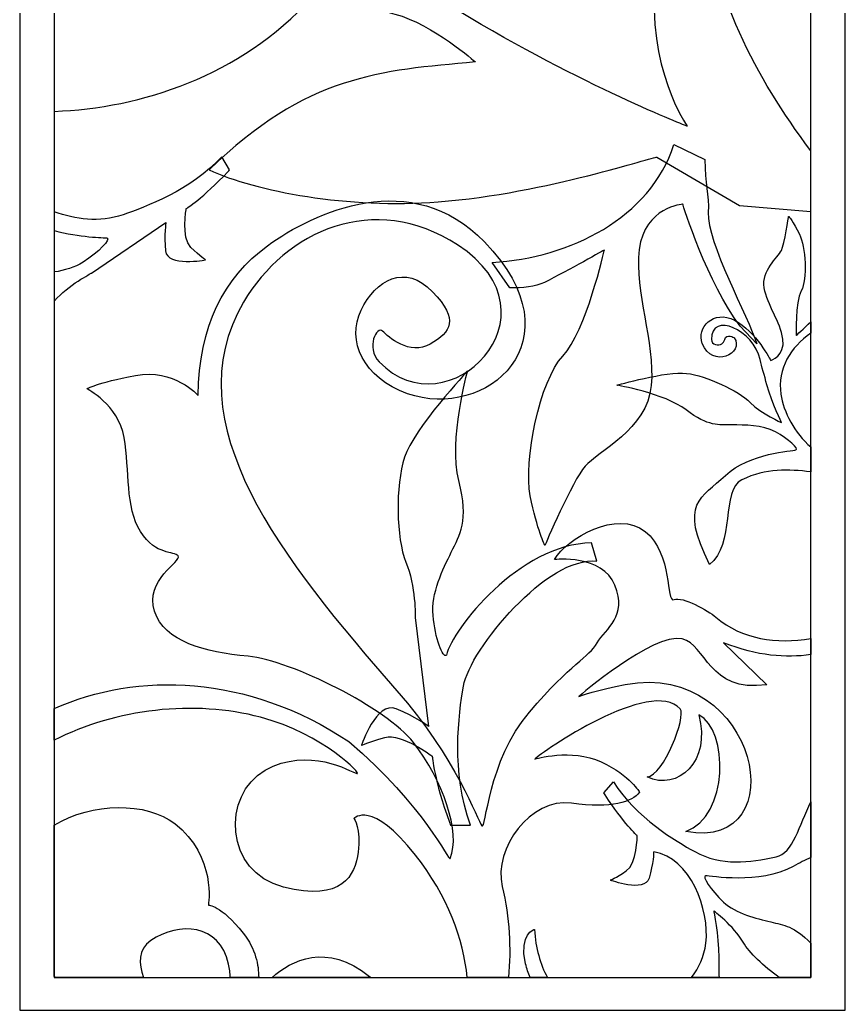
# Model space of a CAD drawing. Header units: centimetres. Extents: x -30 to 26, y -106 to 91.
# Drawn here: x -30.4 to 25.8, y -105.9 to -38.5 of the extents above; entities that cross this region are included whole.
import ezdxf

# ---------------------------------------------------------------- set-up
doc = ezdxf.new("R2010")
doc.units = ezdxf.units.CM
doc.header["$MEASUREMENT"] = 0
doc.layers.add('layer 1', color=7, linetype='Continuous')

msp = doc.modelspace()

# ---------------------------------------------------------------- linework, layer by layer
at = {"layer": 'layer 1', "color": 61}
msp.add_lwpolyline([(-30.37404, -105.90384), (25.7876, -105.90384), (25.7876, 90.66192), (-30.37404, 90.66192), (-30.37404, -105.90384)], close=True, dxfattribs=at)
at = {"layer": 'layer 1', "color": 7}
msp.add_open_spline([(-28.03397, 88.42822), (-28.03397, 88.42822), (23.44754, 88.42822), (23.44754, 88.42822), (23.44754, 88.42822), (23.44754, 88.42822), (23.44754, -103.67016), (23.44754, -103.67016), (23.44754, -103.67016), (23.44754, -103.67016), (-28.03397, -103.67016), (-28.03397, -103.67016), (-28.03397, -103.67016), (-28.03397, -103.67016), (-28.03397, 88.42822), (-28.03397, 88.42822)], degree=3, knots=[0, 0, 0, 0, 0.2, 0.2, 0.2, 0.2, 0.4, 0.4, 0.4, 0.4, 0.6, 0.6, 0.6, 0.6, 1, 1, 1, 1], dxfattribs=at)
at = {"layer": 'layer 1', "color": 61}
for points, knots in [([(23.44754, -51.55067), (23.44754, -51.55067), (18.59318, -51.15617), (18.59318, -51.15617), (18.59318, -51.15617), (18.59318, -51.15617), (12.96351, -47.87068), (12.96351, -47.87068), (12.96351, -47.87068), (12.79135, -47.77025), (5.61512, -50.29824), (-1.8983, -50.90206), (-1.8983, -50.90206), (-8.02035, -51.39401), (-14.34062, -50.1803), (-17.49225, -48.72701), (-17.49225, -48.72701), (-10.86801, -42.26779), (-5.85426, -41.95985), (0.63237, -41.38305), (0.63237, -41.38305), (0.63237, -41.38305), (-2.27157, -38.81449), (-4.85319, -38.12123), (-4.85319, -38.12123), (-7.43481, -37.42796), (-10.49917, -37.02209), (-10.49917, -37.02209), (-10.49917, -37.02209), (-15.44225, -42.38406), (-22.12131, -44.52388), (-28.03397, -44.74139), (-28.03397, -44.74139), (-28.03397, -44.74139), (-28.03397, -33.24399), (-28.03397, -33.24399), (-28.03397, -33.24399), (-21.59783, -32.39571), (-15.18308, -33.50049), (-6.83919, -35.99702), (-6.83919, -35.99702), (-12.84311, -31.13215), (-19.32785, -23.85448), (-19.20592, -13.60805), (-19.20592, -13.60805), (-19.16825, -10.44153), (-23.03008, -6.98296), (-26.17801, -8.09063), (-26.17801, -8.09063), (-26.86318, -8.33172), (-27.48007, -8.50899), (-28.03397, -8.63217), (-28.03397, -8.63217), (-28.03397, -8.63217), (-28.03397, -4.58124), (-28.03397, -4.58124), (-28.03397, -4.58124), (-26.11636, -3.78613), (-24.05839, -3.98165), (-24.05839, -3.98165), (-24.05839, -3.98165), (-24.26277, -3.82434), (-25.95121, -3.06968), (-28.03397, -2.39101), (-28.03397, -2.39101), (-28.03397, -2.39101), (-28.03397, 2.349), (-28.03397, 2.349), (-28.03397, 2.349), (-27.12574, 1.79694), (-25.96436, 1.0277), (-24.44535, -0.1446), (-24.44535, -0.1446), (-20.22449, -3.40204), (-18.89414, -8.9314), (-18.64867, -8.45005), (-18.64867, -8.45005), (-18.4032, -7.9687), (-17.79632, -2.6566), (-14.25499, 3.68047), (-14.25499, 3.68047), (-7.3803, 15.98259), (-1.10343, 28.64804), (-8.86569, 37.11552), (-8.86569, 37.11552), (-13.44595, 42.11198), (-21.56292, 44.38665), (-26.93569, 38.24625), (-26.93569, 38.24625), (-27.32207, 37.80466), (-27.69783, 37.30504), (-28.03397, 36.77102), (-28.03397, 36.77102), (-28.03397, 36.77102), (-28.03397, 38.44525), (-28.03397, 38.44525), (-28.03397, 38.44525), (-23.14632, 44.59494), (-15.89022, 43.11777), (-11.75518, 41.22417), (-11.75518, 41.22417), (-7.69832, 39.36633), (-4.87283, 35.89072), (-3.59951, 30.41272), (-3.59951, 30.41272), (-3.59951, 30.41272), (-2.14383, 32.96603), (1.04843, 33.00822), (1.04843, 33.00822), (4.24069, 33.05041), (5.15876, 32.72502), (5.15876, 32.72502), (5.15876, 32.72502), (5.15876, 32.72502), (2.90696, 30.98423), (3.03957, 28.23294), (3.03957, 28.23294), (3.17218, 25.48164), (4.18325, 22.68155), (3.38367, 20.47595), (3.38367, 20.47595), (2.58408, 18.27034), (1.02128, 18.41203), (0.81148, 17.92978), (0.81148, 17.92978), (0.60168, 17.44752), (3.93963, 16.54008), (3.67381, 13.90848), (3.67381, 13.90848), (3.408, 11.27688), (0.41295, 9.86456), (-2.99551, 8.80854), (-2.99551, 8.80854), (-6.40397, 7.75253), (-13.11685, 2.46264), (-14.66258, -0.71767), (-14.66258, -0.71767), (-16.35571, -4.201), (-16.86722, -8.65207), (-15.55288, -10.55317), (-15.55288, -10.55317), (-15.38373, -10.79774), (-14.42052, -5.94601), (-9.51985, 0.39768), (-9.51985, 0.39768), (1.15724, 11.21695), (16.26237, 10.11394), (23.44754, 1.93596), (23.44754, 1.93596), (23.44754, 1.93596), (23.44754, -1.85358), (23.44754, -1.85358), (23.44754, -1.85358), (22.57847, -0.28757), (21.44334, 1.07681), (20.09818, 2.15696), (20.09818, 2.15696), (14.2323, 6.86698), (4.1274, 7.25326), (-2.91366, 3.74632), (-2.91366, 3.74632), (-7.64953, 1.38765), (-10.09545, -2.56212), (-9.60263, -2.28462), (-9.60263, -2.28462), (-9.10981, -2.00711), (-6.24398, 0.69958), (-2.34623, -0.55353), (-2.34623, -0.55353), (1.55152, -1.80664), (2.70419, -8.02926), (-1.75473, -10.15965), (-1.75473, -10.15965), (-6.21365, -12.29003), (-7.64903, -10.38102), (-8.32403, -8.57521), (-8.32403, -8.57521), (-8.99903, -6.76941), (-8.57377, -5.81741), (-8.57377, -5.81741), (-8.57377, -5.81741), (-8.57377, -5.81741), (-10.33202, -4.5612), (-12.84572, -9.72649), (-12.84572, -9.72649), (-15.35941, -14.89179), (-15.44079, -20.07024), (-13.96791, -23.32282), (-13.96791, -23.32282), (-12.49503, -26.5754), (-9.17826, -32.68031), (-0.57715, -37.87692), (-0.57715, -37.87692), (8.02397, -43.07354), (15.03808, -45.75108), (15.03808, -45.75108), (15.03808, -45.75108), (15.03808, -45.75108), (12.21459, -41.73337), (12.90626, -35.623), (12.90626, -35.623), (13.59794, -29.51264), (15.48394, -28.96208), (15.48394, -28.96208), (15.48394, -28.96208), (17.02175, -37.36563), (19.57929, -42.19227), (23.44754, -47.43767), (23.44754, -47.43767), (23.44754, -47.43767), (23.44754, -51.55067), (23.44754, -51.55067)], [0, 0, 0, 0, 0.01851852, 0.01851852, 0.01851852, 0.01851852, 0.03703704, 0.03703704, 0.03703704, 0.03703704, 0.05555556, 0.05555556, 0.05555556, 0.05555556, 0.07407407, 0.07407407, 0.07407407, 0.07407407, 0.09259259, 0.09259259, 0.09259259, 0.09259259, 0.11111111, 0.11111111, 0.11111111, 0.11111111, 0.12962963, 0.12962963, 0.12962963, 0.12962963, 0.14814815, 0.14814815, 0.14814815, 0.14814815, 0.16666667, 0.16666667, 0.16666667, 0.16666667, 0.18518519, 0.18518519, 0.18518519, 0.18518519, 0.2037037, 0.2037037, 0.2037037, 0.2037037, 0.22222222, 0.22222222, 0.22222222, 0.22222222, 0.24074074, 0.24074074, 0.24074074, 0.24074074, 0.25925926, 0.25925926, 0.25925926, 0.25925926, 0.27777778, 0.27777778, 0.27777778, 0.27777778, 0.2962963, 0.2962963, 0.2962963, 0.2962963, 0.31481481, 0.31481481, 0.31481481, 0.31481481, 0.33333333, 0.33333333, 0.33333333, 0.33333333, 0.35185185, 0.35185185, 0.35185185, 0.35185185, 0.37037037, 0.37037037, 0.37037037, 0.37037037, 0.38888889, 0.38888889, 0.38888889, 0.38888889, 0.40740741, 0.40740741, 0.40740741, 0.40740741, 0.42592593, 0.42592593, 0.42592593, 0.42592593, 0.44444444, 0.44444444, 0.44444444, 0.44444444, 0.46296296, 0.46296296, 0.46296296, 0.46296296, 0.48148148, 0.48148148, 0.48148148, 0.48148148, 0.5, 0.5, 0.5, 0.5, 0.51851852, 0.51851852, 0.51851852, 0.51851852, 0.53703704, 0.53703704, 0.53703704, 0.53703704, 0.55555556, 0.55555556, 0.55555556, 0.55555556, 0.57407407, 0.57407407, 0.57407407, 0.57407407, 0.59259259, 0.59259259, 0.59259259, 0.59259259, 0.61111111, 0.61111111, 0.61111111, 0.61111111, 0.62962963, 0.62962963, 0.62962963, 0.62962963, 0.64814815, 0.64814815, 0.64814815, 0.64814815, 0.66666667, 0.66666667, 0.66666667, 0.66666667, 0.68518519, 0.68518519, 0.68518519, 0.68518519, 0.7037037, 0.7037037, 0.7037037, 0.7037037, 0.72222222, 0.72222222, 0.72222222, 0.72222222, 0.74074074, 0.74074074, 0.74074074, 0.74074074, 0.75925926, 0.75925926, 0.75925926, 0.75925926, 0.77777778, 0.77777778, 0.77777778, 0.77777778, 0.7962963, 0.7962963, 0.7962963, 0.7962963, 0.81481481, 0.81481481, 0.81481481, 0.81481481, 0.83333333, 0.83333333, 0.83333333, 0.83333333, 0.85185185, 0.85185185, 0.85185185, 0.85185185, 0.87037037, 0.87037037, 0.87037037, 0.87037037, 0.88888889, 0.88888889, 0.88888889, 0.88888889, 0.90740741, 0.90740741, 0.90740741, 0.90740741, 0.92592593, 0.92592593, 0.92592593, 0.92592593, 0.94444444, 0.94444444, 0.94444444, 0.94444444, 0.96296296, 0.96296296, 0.96296296, 0.96296296, 1, 1, 1, 1]), ([(14.13693, -47.00463), (12.48358, -52.01688), (7.1051, -54.69621), (1.77552, -55.02862), (1.77552, -55.02862), (1.77552, -55.02862), (2.97691, -56.76055), (2.97691, -56.76055), (2.97691, -56.76055), (3.82259, -56.77122), (4.69413, -56.68485), (5.31641, -56.38194), (5.31641, -56.38194), (6.97598, -55.57357), (9.40822, -54.16569), (9.40822, -54.16569), (9.40822, -54.16569), (9.40822, -54.16569), (8.14472, -59.73837), (6.5755, -61.39467), (6.5755, -61.39467), (5.00667, -63.05117), (3.8813, -68.55646), (4.35831, -70.90173), (4.35831, -70.90173), (4.83532, -73.247), (5.35048, -74.28494), (5.35048, -74.28494), (5.35048, -74.28494), (5.35048, -74.28494), (7.21979, -69.87966), (8.08762, -68.88698), (8.08762, -68.88698), (8.95584, -67.89431), (12.31314, -66.40733), (12.58982, -63.39777), (12.58982, -63.39777), (12.86631, -60.388), (11.40593, -57.04326), (11.77407, -54.13609), (11.77407, -54.13609), (12.14239, -51.22931), (14.73933, -51.06513), (14.73933, -51.06513), (14.73933, -51.06513), (14.73933, -51.06513), (16.42518, -56.48824), (18.64238, -59.34918), (18.64238, -59.34918), (18.64238, -59.34918), (19.78356, -60.55035), (19.78356, -60.55035), (19.78356, -60.55035), (19.1908, -58.76254), (16.36142, -53.58412), (16.46639, -51.63618), (16.46639, -51.63618), (16.53405, -50.38334), (16.25333, -49.6856), (16.23388, -48.02233), (16.23388, -48.02233), (16.23388, -48.02233), (14.13693, -47.00463), (14.13693, -47.00463)], [0, 0, 0, 0, 0.05882353, 0.05882353, 0.05882353, 0.05882353, 0.11764706, 0.11764706, 0.11764706, 0.11764706, 0.17647059, 0.17647059, 0.17647059, 0.17647059, 0.23529412, 0.23529412, 0.23529412, 0.23529412, 0.29411765, 0.29411765, 0.29411765, 0.29411765, 0.35294118, 0.35294118, 0.35294118, 0.35294118, 0.41176471, 0.41176471, 0.41176471, 0.41176471, 0.47058824, 0.47058824, 0.47058824, 0.47058824, 0.52941176, 0.52941176, 0.52941176, 0.52941176, 0.58823529, 0.58823529, 0.58823529, 0.58823529, 0.64705882, 0.64705882, 0.64705882, 0.64705882, 0.70588235, 0.70588235, 0.70588235, 0.70588235, 0.76470588, 0.76470588, 0.76470588, 0.76470588, 0.82352941, 0.82352941, 0.82352941, 0.82352941, 0.88235294, 0.88235294, 0.88235294, 0.88235294, 1, 1, 1, 1]), ([(-16.0972, -48.72259), (-16.13545, -48.76447), (-16.17422, -48.80647), (-16.2139, -48.84873), (-16.2139, -48.84873), (-17.91054, -50.65328), (-19.04603, -51.35653), (-19.04603, -51.35653), (-19.04603, -51.35653), (-19.04603, -51.35653), (-19.40529, -53.35305), (-18.73534, -53.99815), (-18.73534, -53.99815), (-18.06536, -54.64307), (-17.73029, -54.84769), (-17.73029, -54.84769), (-17.73029, -54.84769), (-17.73029, -54.84769), (-20.34064, -55.34557), (-20.45609, -54.23939), (-20.45609, -54.23939), (-20.57144, -53.13323), (-20.43217, -52.31082), (-20.43217, -52.31082), (-20.43217, -52.31082), (-20.43217, -52.31082), (-25.49139, -55.74951), (-25.49139, -55.74951), (-25.49139, -55.74951), (-25.49139, -55.74951), (-27.09395, -56.5631), (-28.00673, -57.62601), (-28.00673, -57.62601), (-28.01555, -57.63628), (-28.02483, -57.64665), (-28.03397, -57.65699), (-28.03397, -57.65699), (-28.03397, -57.65699), (-28.03397, -55.67347), (-28.03397, -55.67347), (-28.03397, -55.67347), (-27.33845, -55.5639), (-26.63656, -55.37296), (-26.06363, -55.00465), (-26.06363, -55.00465), (-25.00966, -54.32693), (-24.14017, -53.41534), (-24.44812, -53.35727), (-24.44812, -53.35727), (-24.65207, -53.31881), (-26.3079, -53.33855), (-28.03397, -52.84343), (-28.03397, -52.84343), (-28.03397, -52.84343), (-28.03397, -51.58534), (-28.03397, -51.58534), (-28.03397, -51.58534), (-26.56156, -52.08288), (-25.01149, -52.33912), (-23.33764, -51.77394), (-23.33764, -51.77394), (-21.8354, -51.26667), (-18.73074, -50.08925), (-16.62432, -47.82796), (-16.62432, -47.82796), (-16.62432, -47.82796), (-16.0972, -48.72259), (-16.0972, -48.72259)], [0, 0, 0, 0, 0.05555556, 0.05555556, 0.05555556, 0.05555556, 0.11111111, 0.11111111, 0.11111111, 0.11111111, 0.16666667, 0.16666667, 0.16666667, 0.16666667, 0.22222222, 0.22222222, 0.22222222, 0.22222222, 0.27777778, 0.27777778, 0.27777778, 0.27777778, 0.33333333, 0.33333333, 0.33333333, 0.33333333, 0.38888889, 0.38888889, 0.38888889, 0.38888889, 0.44444444, 0.44444444, 0.44444444, 0.44444444, 0.5, 0.5, 0.5, 0.5, 0.55555556, 0.55555556, 0.55555556, 0.55555556, 0.61111111, 0.61111111, 0.61111111, 0.61111111, 0.66666667, 0.66666667, 0.66666667, 0.66666667, 0.72222222, 0.72222222, 0.72222222, 0.72222222, 0.77777778, 0.77777778, 0.77777778, 0.77777778, 0.83333333, 0.83333333, 0.83333333, 0.83333333, 0.88888889, 0.88888889, 0.88888889, 0.88888889, 1, 1, 1, 1]), ([(2.87367, -103.67016), (3.06092, -101.7034), (2.95454, -99.63524), (2.45132, -97.47737), (2.45132, -97.47737), (1.84933, -94.89591), (4.38129, -91.43486), (7.15356, -91.82264), (7.15356, -91.82264), (9.92584, -92.21041), (11.2784, -91.73506), (11.79096, -91.07498), (11.79096, -91.07498), (11.79096, -91.07498), (11.20904, -89.9617), (9.17766, -89.01434), (9.17766, -89.01434), (7.14628, -88.06698), (4.68021, -88.8132), (4.68021, -88.8132), (4.68021, -88.8132), (5.03466, -88.39867), (12.61146, -83.19903), (14.5606, -85.40262), (14.5606, -85.40262), (15.00026, -85.89965), (13.44286, -89.94538), (12.30854, -90.0294), (12.30854, -90.0294), (14.40039, -91.02283), (16.68836, -88.98463), (15.82148, -85.80422), (15.82148, -85.80422), (17.88055, -86.82486), (17.87947, -92.71478), (14.93568, -93.75148), (14.93568, -93.75148), (22.49813, -95.13057), (19.8791, -82.07976), (10.82058, -83.74015), (10.82058, -83.74015), (9.01828, -84.07049), (7.66918, -84.55909), (7.66918, -84.55909), (7.66918, -84.55909), (7.66918, -84.55909), (12.67012, -80.20881), (14.69473, -80.64324), (14.69473, -80.64324), (16.34683, -80.99772), (16.43016, -84.31356), (20.45564, -83.76171), (20.45564, -83.76171), (20.45564, -83.76171), (17.51549, -80.90943), (17.51549, -80.90943), (17.51549, -80.90943), (19.83271, -81.81241), (21.75463, -81.95377), (23.44754, -81.70758), (23.44754, -81.70758), (23.44754, -81.70758), (23.44754, -80.62145), (23.44754, -80.62145), (23.44754, -80.62145), (21.12115, -81.00096), (18.76949, -80.68099), (16.99676, -79.16359), (16.99676, -79.16359), (16.44495, -78.69127), (14.72153, -77.73041), (14.14233, -77.96894), (14.14233, -77.96894), (13.56314, -78.20747), (14.0891, -74.85809), (12.17581, -73.33085), (12.17581, -73.33085), (10.26253, -71.80361), (6.82307, -73.79765), (6.01914, -75.23883), (6.01914, -75.23883), (6.01914, -75.23883), (9.26638, -74.87909), (10.12317, -76.98895), (10.12317, -76.98895), (10.97995, -79.0988), (9.49888, -79.92378), (8.91575, -80.9115), (8.91575, -80.9115), (8.33261, -81.89922), (7.1659, -82.2583), (4.30427, -85.614), (4.30427, -85.614), (1.44263, -88.96971), (1.35292, -93.7069), (1.06549, -93.35389), (1.06549, -93.35389), (0.77807, -93.00089), (-0.67611, -88.75963), (-4.71319, -84.16311), (-4.71319, -84.16311), (-12.55029, -75.23988), (-19.96439, -65.92149), (-15.14859, -57.72612), (-15.14859, -57.72612), (-12.30696, -52.89023), (-6.29525, -50.13519), (-0.58594, -53.83206), (-0.58594, -53.83206), (6.77585, -58.59893), (-1.29388, -66.61465), (-5.91166, -61.78937), (-5.91166, -61.78937), (-6.88323, -60.77415), (-6.05001, -59.31946), (-5.68742, -59.69509), (-5.68742, -59.69509), (-5.32483, -60.07071), (-3.83919, -61.40742), (-2.44534, -60.57536), (-2.44534, -60.57536), (-1.05149, -59.74329), (-0.44204, -58.95845), (-2.29592, -57.01266), (-2.29592, -57.01266), (-4.1498, -55.06687), (-6.1644, -56.21686), (-7.15542, -58.27548), (-7.15542, -58.27548), (-8.14644, -60.3341), (-7.0201, -62.88612), (-3.99359, -63.9534), (-3.99359, -63.9534), (1.31437, -65.82538), (7.78691, -60.42881), (1.24652, -53.62405), (1.24652, -53.62405), (-3.68511, -48.49313), (-10.38708, -51.59037), (-13.52849, -53.89364), (-13.52849, -53.89364), (-16.50863, -56.07855), (-18.19058, -59.38328), (-18.24296, -64.06914), (-18.24296, -64.06914), (-18.24296, -64.06914), (-19.89312, -62.22186), (-22.50941, -62.71207), (-22.50941, -62.71207), (-25.1257, -63.20228), (-25.81724, -63.61909), (-25.81724, -63.61909), (-25.81724, -63.61909), (-25.81724, -63.61909), (-23.66308, -64.67153), (-23.27514, -66.94166), (-23.27514, -66.94166), (-22.8872, -69.21178), (-23.20833, -71.66617), (-22.15705, -73.33715), (-22.15705, -73.33715), (-21.10577, -75.00813), (-19.85423, -74.63547), (-19.59579, -74.99508), (-19.59579, -74.99508), (-19.33735, -75.35469), (-21.90139, -76.64488), (-21.20946, -78.75171), (-21.20946, -78.75171), (-20.51752, -80.85854), (-17.81523, -81.5204), (-14.83938, -81.82314), (-14.83938, -81.82314), (-11.86353, -82.12588), (-5.42359, -85.34537), (-3.58674, -87.69023), (-3.58674, -87.69023), (-1.57477, -90.25849), (-0.35384, -93.81178), (-1.08498, -95.58137), (-1.08498, -95.58137), (-1.17909, -95.80904), (-2.84141, -92.00257), (-7.99052, -87.62405), (-7.99052, -87.62405), (-14.88747, -83.0464), (-22.39591, -82.83977), (-28.03397, -85.38541), (-28.03397, -85.38541), (-28.03397, -85.38541), (-28.03397, -87.53952), (-28.03397, -87.53952), (-28.03397, -87.53952), (-23.86388, -85.39249), (-18.48325, -84.77216), (-13.9931, -85.97339), (-13.9931, -85.97339), (-9.69751, -87.12247), (-6.98623, -89.94817), (-7.43902, -89.80239), (-7.43902, -89.80239), (-7.8918, -89.65662), (-10.72199, -87.91578), (-13.68115, -89.58045), (-13.68115, -89.58045), (-16.6403, -91.24512), (-16.45976, -96.51965), (-12.43168, -97.5277), (-12.43168, -97.5277), (-8.40359, -98.53575), (-7.57498, -96.73979), (-7.34912, -95.15316), (-7.34912, -95.15316), (-7.12326, -93.56653), (-7.64252, -92.85847), (-7.64252, -92.85847), (-7.64252, -92.85847), (-7.64252, -92.85847), (-6.4323, -91.54291), (-3.44637, -95.35078), (-3.44637, -95.35078), (-1.26763, -98.12926), (-0.14616, -101.12618), (0.06145, -103.67016), (0.06145, -103.67016), (0.06145, -103.67016), (2.87367, -103.67016), (2.87367, -103.67016)], [0, 0, 0, 0, 0.01724138, 0.01724138, 0.01724138, 0.01724138, 0.03448276, 0.03448276, 0.03448276, 0.03448276, 0.05172414, 0.05172414, 0.05172414, 0.05172414, 0.06896552, 0.06896552, 0.06896552, 0.06896552, 0.0862069, 0.0862069, 0.0862069, 0.0862069, 0.10344828, 0.10344828, 0.10344828, 0.10344828, 0.12068966, 0.12068966, 0.12068966, 0.12068966, 0.13793103, 0.13793103, 0.13793103, 0.13793103, 0.15517241, 0.15517241, 0.15517241, 0.15517241, 0.17241379, 0.17241379, 0.17241379, 0.17241379, 0.18965517, 0.18965517, 0.18965517, 0.18965517, 0.20689655, 0.20689655, 0.20689655, 0.20689655, 0.22413793, 0.22413793, 0.22413793, 0.22413793, 0.24137931, 0.24137931, 0.24137931, 0.24137931, 0.25862069, 0.25862069, 0.25862069, 0.25862069, 0.27586207, 0.27586207, 0.27586207, 0.27586207, 0.29310345, 0.29310345, 0.29310345, 0.29310345, 0.31034483, 0.31034483, 0.31034483, 0.31034483, 0.32758621, 0.32758621, 0.32758621, 0.32758621, 0.34482759, 0.34482759, 0.34482759, 0.34482759, 0.36206897, 0.36206897, 0.36206897, 0.36206897, 0.37931034, 0.37931034, 0.37931034, 0.37931034, 0.39655172, 0.39655172, 0.39655172, 0.39655172, 0.4137931, 0.4137931, 0.4137931, 0.4137931, 0.43103448, 0.43103448, 0.43103448, 0.43103448, 0.44827586, 0.44827586, 0.44827586, 0.44827586, 0.46551724, 0.46551724, 0.46551724, 0.46551724, 0.48275862, 0.48275862, 0.48275862, 0.48275862, 0.5, 0.5, 0.5, 0.5, 0.51724138, 0.51724138, 0.51724138, 0.51724138, 0.53448276, 0.53448276, 0.53448276, 0.53448276, 0.55172414, 0.55172414, 0.55172414, 0.55172414, 0.56896552, 0.56896552, 0.56896552, 0.56896552, 0.5862069, 0.5862069, 0.5862069, 0.5862069, 0.60344828, 0.60344828, 0.60344828, 0.60344828, 0.62068966, 0.62068966, 0.62068966, 0.62068966, 0.63793103, 0.63793103, 0.63793103, 0.63793103, 0.65517241, 0.65517241, 0.65517241, 0.65517241, 0.67241379, 0.67241379, 0.67241379, 0.67241379, 0.68965517, 0.68965517, 0.68965517, 0.68965517, 0.70689655, 0.70689655, 0.70689655, 0.70689655, 0.72413793, 0.72413793, 0.72413793, 0.72413793, 0.74137931, 0.74137931, 0.74137931, 0.74137931, 0.75862069, 0.75862069, 0.75862069, 0.75862069, 0.77586207, 0.77586207, 0.77586207, 0.77586207, 0.79310345, 0.79310345, 0.79310345, 0.79310345, 0.81034483, 0.81034483, 0.81034483, 0.81034483, 0.82758621, 0.82758621, 0.82758621, 0.82758621, 0.84482759, 0.84482759, 0.84482759, 0.84482759, 0.86206897, 0.86206897, 0.86206897, 0.86206897, 0.87931034, 0.87931034, 0.87931034, 0.87931034, 0.89655172, 0.89655172, 0.89655172, 0.89655172, 0.9137931, 0.9137931, 0.9137931, 0.9137931, 0.93103448, 0.93103448, 0.93103448, 0.93103448, 0.94827586, 0.94827586, 0.94827586, 0.94827586, 0.96551724, 0.96551724, 0.96551724, 0.96551724, 1, 1, 1, 1]), ([(23.44754, -67.57822), (22.3625, -66.66636), (21.57774, -65.1814), (21.40832, -63.98659), (21.40832, -63.98659), (21.15869, -62.22652), (22.08254, -60.78545), (23.44754, -59.84449), (23.44754, -59.84449), (23.44754, -59.84449), (23.44754, -59.06934), (23.44754, -59.06934), (23.44754, -59.06934), (22.96062, -59.50569), (22.45332, -59.99984), (22.45332, -59.99984), (22.45332, -59.99984), (22.45332, -59.99984), (22.36492, -57.73968), (22.79728, -56.95582), (22.79728, -56.95582), (23.22963, -56.17196), (23.09502, -53.95067), (22.67011, -53.09412), (22.67011, -53.09412), (22.2452, -52.23757), (21.94031, -51.88703), (21.94031, -51.88703), (21.94031, -51.88703), (21.94031, -51.88703), (21.67568, -53.75545), (21.44438, -54.21846), (21.44438, -54.21846), (21.21308, -54.68147), (20.0759, -55.56791), (20.27968, -56.75053), (20.27968, -56.75053), (20.48345, -57.93315), (21.38919, -59.0815), (21.54714, -60.23326), (21.54714, -60.23326), (21.70508, -61.38502), (20.72404, -61.69182), (20.72404, -61.69182), (20.72404, -61.69182), (20.72404, -61.69182), (19.71395, -59.72428), (18.26476, -58.95993), (18.26476, -58.95993), (16.81558, -58.19558), (15.66562, -59.48753), (16.06192, -60.52766), (16.06192, -60.52766), (16.73032, -62.28201), (18.96036, -61.22656), (18.23401, -60.14255), (18.23401, -60.14255), (18.23401, -60.14255), (17.71475, -59.82933), (17.59042, -60.26496), (17.59042, -60.26496), (17.55158, -60.40088), (17.47695, -60.49445), (17.39303, -60.55758), (17.39303, -60.55758), (17.16893, -60.72605), (16.69202, -60.63055), (16.68736, -60.26657), (16.68736, -60.26657), (16.66279, -58.33891), (19.57394, -59.612), (20.00143, -61.63445), (20.00143, -61.63445), (20.10451, -62.12204), (20.28619, -62.7142), (20.46499, -63.35143), (20.46499, -63.35143), (20.83432, -64.66759), (21.45481, -65.91889), (21.45481, -65.91889), (21.45481, -65.91889), (21.45481, -65.91889), (20.11782, -65.35194), (19.32056, -64.54711), (19.32056, -64.54711), (18.52329, -63.74227), (16.3377, -62.74325), (14.99083, -62.57092), (14.99083, -62.57092), (13.64396, -62.3986), (10.25361, -63.37757), (10.25361, -63.37757), (10.25361, -63.37757), (10.25361, -63.37757), (13.45963, -63.91555), (14.96916, -65.05762), (14.96916, -65.05762), (16.47868, -66.19969), (17.19622, -66.07852), (18.07227, -66.07938), (18.07227, -66.07938), (18.94832, -66.08025), (20.15137, -66.06142), (21.0392, -66.54891), (21.0392, -66.54891), (21.92703, -67.03639), (22.68047, -67.72203), (22.43639, -67.78546), (22.43639, -67.78546), (22.19231, -67.84889), (19.28098, -67.98518), (17.63981, -69.52161), (17.63981, -69.52161), (15.99863, -71.05805), (14.46551, -71.36854), (16.55595, -75.57845), (16.55595, -75.57845), (18.2865, -74.23315), (17.3375, -70.51363), (18.7523, -69.82014), (18.7523, -69.82014), (20.44042, -68.99275), (21.92983, -69.11715), (23.44754, -69.26667), (23.44754, -69.26667), (23.44754, -69.26667), (23.44754, -67.57822), (23.44754, -67.57822)], [0, 0, 0, 0, 0.03030303, 0.03030303, 0.03030303, 0.03030303, 0.06060606, 0.06060606, 0.06060606, 0.06060606, 0.09090909, 0.09090909, 0.09090909, 0.09090909, 0.12121212, 0.12121212, 0.12121212, 0.12121212, 0.15151515, 0.15151515, 0.15151515, 0.15151515, 0.18181818, 0.18181818, 0.18181818, 0.18181818, 0.21212121, 0.21212121, 0.21212121, 0.21212121, 0.24242424, 0.24242424, 0.24242424, 0.24242424, 0.27272727, 0.27272727, 0.27272727, 0.27272727, 0.3030303, 0.3030303, 0.3030303, 0.3030303, 0.33333333, 0.33333333, 0.33333333, 0.33333333, 0.36363636, 0.36363636, 0.36363636, 0.36363636, 0.39393939, 0.39393939, 0.39393939, 0.39393939, 0.42424242, 0.42424242, 0.42424242, 0.42424242, 0.45454545, 0.45454545, 0.45454545, 0.45454545, 0.48484848, 0.48484848, 0.48484848, 0.48484848, 0.51515152, 0.51515152, 0.51515152, 0.51515152, 0.54545455, 0.54545455, 0.54545455, 0.54545455, 0.57575758, 0.57575758, 0.57575758, 0.57575758, 0.60606061, 0.60606061, 0.60606061, 0.60606061, 0.63636364, 0.63636364, 0.63636364, 0.63636364, 0.66666667, 0.66666667, 0.66666667, 0.66666667, 0.6969697, 0.6969697, 0.6969697, 0.6969697, 0.72727273, 0.72727273, 0.72727273, 0.72727273, 0.75757576, 0.75757576, 0.75757576, 0.75757576, 0.78787879, 0.78787879, 0.78787879, 0.78787879, 0.81818182, 0.81818182, 0.81818182, 0.81818182, 0.84848485, 0.84848485, 0.84848485, 0.84848485, 0.87878788, 0.87878788, 0.87878788, 0.87878788, 0.90909091, 0.90909091, 0.90909091, 0.90909091, 0.93939394, 0.93939394, 0.93939394, 0.93939394, 1, 1, 1, 1]), ([(-1.06183, -93.31632), (-1.0869, -93.25076), (-1.1118, -93.1846), (-1.13644, -93.11731), (-1.13644, -93.11731), (-2.18726, -90.2418), (-2.30922, -88.62319), (-2.30922, -88.62319), (-2.30922, -88.62319), (-2.30922, -88.62319), (-4.3921, -87.03551), (-5.54167, -87.34782), (-5.54167, -87.34782), (-6.69105, -87.66028), (-7.12999, -87.88803), (-7.12999, -87.88803), (-7.12999, -87.88803), (-7.12999, -87.88803), (-6.12109, -84.84537), (-4.7764, -85.39482), (-4.7764, -85.39482), (-3.43177, -85.94436), (-2.56851, -86.5892), (-2.56851, -86.5892), (-2.56851, -86.5892), (-2.56851, -86.5892), (-3.46374, -79.1923), (-3.46374, -79.1923), (-3.46374, -79.1923), (-3.46374, -79.1923), (-3.42967, -77.01638), (-4.1011, -75.41356), (-4.1011, -75.41356), (-4.77237, -73.81072), (-4.82381, -70.20647), (-4.19841, -68.27516), (-4.19841, -68.27516), (-3.57319, -66.34388), (0.09455, -62.40635), (0.09455, -62.40635), (0.09455, -62.40635), (0.09455, -62.40635), (-1.20464, -67.08708), (-0.4993, -69.87207), (-0.4993, -69.87207), (0.20619, -72.65686), (-0.4427, -73.54656), (-1.01411, -74.73001), (-1.01411, -74.73001), (-1.58568, -75.91348), (-2.40023, -77.52552), (-2.25844, -79.04307), (-2.25844, -79.04307), (-2.11649, -80.5606), (-1.59318, -82.02623), (-1.33955, -81.7381), (-1.33955, -81.7381), (-0.94482, -79.97624), (3.62755, -74.18372), (8.52287, -74.10386), (8.52287, -74.10386), (8.52287, -74.10386), (8.88415, -75.35655), (8.88415, -75.35655), (8.88415, -75.35655), (5.58073, -74.93851), (0.25338, -81.313), (-0.18826, -83.86403), (-0.18826, -83.86403), (-0.51451, -85.7489), (-1.04003, -89.72257), (0.28869, -93.30526), (0.28869, -93.30526), (0.28869, -93.30526), (-1.06183, -93.31632), (-1.06183, -93.31632)], [0, 0, 0, 0, 0.05, 0.05, 0.05, 0.05, 0.1, 0.1, 0.1, 0.1, 0.15, 0.15, 0.15, 0.15, 0.2, 0.2, 0.2, 0.2, 0.25, 0.25, 0.25, 0.25, 0.3, 0.3, 0.3, 0.3, 0.35, 0.35, 0.35, 0.35, 0.4, 0.4, 0.4, 0.4, 0.45, 0.45, 0.45, 0.45, 0.5, 0.5, 0.5, 0.5, 0.55, 0.55, 0.55, 0.55, 0.6, 0.6, 0.6, 0.6, 0.65, 0.65, 0.65, 0.65, 0.7, 0.7, 0.7, 0.7, 0.75, 0.75, 0.75, 0.75, 0.8, 0.8, 0.8, 0.8, 0.85, 0.85, 0.85, 0.85, 0.9, 0.9, 0.9, 0.9, 1, 1, 1, 1]), ([(9.37078, -91.11512), (9.39886, -91.1601), (9.42739, -91.20528), (9.45673, -91.25084), (9.45673, -91.25084), (10.71136, -93.19682), (11.64006, -94.03146), (11.64006, -94.03146), (11.64006, -94.03146), (11.64006, -94.03146), (11.62081, -95.94037), (10.88578, -96.43077), (10.88578, -96.43077), (10.15077, -96.921), (9.80399, -97.05684), (9.80399, -97.05684), (9.80399, -97.05684), (9.80399, -97.05684), (12.1364, -97.93822), (12.43866, -96.93115), (12.43866, -96.93115), (12.74083, -95.92408), (12.75684, -95.13916), (12.75684, -95.13916), (12.75684, -95.13916), (15.26667, -95.50621), (16.58331, -99.07739), (16.30683, -101.34272), (16.30683, -101.34272), (16.19589, -102.25197), (15.84513, -103.02763), (15.33116, -103.67016), (15.33116, -103.67016), (15.33116, -103.67016), (17.20117, -103.67016), (17.20117, -103.67016), (17.20117, -103.67016), (17.20005, -103.25425), (17.18798, -102.79833), (17.18242, -102.32311), (17.18242, -102.32311), (17.16389, -100.72991), (16.84082, -99.14101), (16.84082, -99.14101), (16.84082, -99.14101), (16.84082, -99.14101), (18.1831, -100.15306), (18.84183, -101.28535), (18.84183, -101.28535), (19.25118, -101.98883), (20.24483, -102.92545), (21.29207, -103.67016), (21.29207, -103.67016), (21.29207, -103.67016), (23.44754, -103.67016), (23.44754, -103.67016), (23.44754, -103.67016), (23.44754, -103.67016), (23.44754, -101.3538), (23.44754, -101.3538), (23.44754, -101.3538), (22.35286, -100.18204), (21.59176, -100.10861), (20.72108, -99.89496), (20.72108, -99.89496), (19.72898, -99.65163), (18.36056, -99.34017), (17.50284, -98.5424), (17.50284, -98.5424), (16.64523, -97.74455), (15.99993, -96.75952), (16.2957, -96.7552), (16.2957, -96.7552), (16.59138, -96.75087), (19.93057, -97.40183), (22.25597, -96.11553), (22.25597, -96.11553), (22.67388, -95.88435), (23.07565, -95.69708), (23.44754, -95.51434), (23.44754, -95.51434), (23.44754, -95.51434), (23.44754, -91.72268), (23.44754, -91.72268), (23.44754, -91.72268), (22.67699, -93.33711), (22.23377, -95.22008), (21.08653, -95.46963), (21.08653, -95.46963), (19.27182, -95.86436), (17.38444, -96.11299), (15.54552, -95.10858), (15.54552, -95.10858), (14.24218, -94.39669), (11.57137, -92.80576), (10.01741, -90.37039), (10.01741, -90.37039), (10.01741, -90.37039), (9.37078, -91.11512), (9.37078, -91.11512)], [0, 0, 0, 0, 0.03846154, 0.03846154, 0.03846154, 0.03846154, 0.07692308, 0.07692308, 0.07692308, 0.07692308, 0.11538462, 0.11538462, 0.11538462, 0.11538462, 0.15384615, 0.15384615, 0.15384615, 0.15384615, 0.19230769, 0.19230769, 0.19230769, 0.19230769, 0.23076923, 0.23076923, 0.23076923, 0.23076923, 0.26923077, 0.26923077, 0.26923077, 0.26923077, 0.30769231, 0.30769231, 0.30769231, 0.30769231, 0.34615385, 0.34615385, 0.34615385, 0.34615385, 0.38461538, 0.38461538, 0.38461538, 0.38461538, 0.42307692, 0.42307692, 0.42307692, 0.42307692, 0.46153846, 0.46153846, 0.46153846, 0.46153846, 0.5, 0.5, 0.5, 0.5, 0.53846154, 0.53846154, 0.53846154, 0.53846154, 0.57692308, 0.57692308, 0.57692308, 0.57692308, 0.61538462, 0.61538462, 0.61538462, 0.61538462, 0.65384615, 0.65384615, 0.65384615, 0.65384615, 0.69230769, 0.69230769, 0.69230769, 0.69230769, 0.73076923, 0.73076923, 0.73076923, 0.73076923, 0.76923077, 0.76923077, 0.76923077, 0.76923077, 0.80769231, 0.80769231, 0.80769231, 0.80769231, 0.84615385, 0.84615385, 0.84615385, 0.84615385, 0.88461538, 0.88461538, 0.88461538, 0.88461538, 0.92307692, 0.92307692, 0.92307692, 0.92307692, 1, 1, 1, 1]), ([(-14.12035, -103.67016), (-14.12308, -102.85974), (-14.32001, -101.73188), (-15.16749, -100.66991), (-15.16749, -100.66991), (-16.73089, -98.71083), (-17.54293, -98.74664), (-17.54293, -98.74664), (-17.54293, -98.74664), (-17.54293, -98.74664), (-16.96381, -95.44233), (-19.83012, -93.20859), (-19.83012, -93.20859), (-21.73971, -91.72044), (-25.45513, -91.75211), (-28.03397, -93.31471), (-28.03397, -93.31471), (-28.03397, -93.31471), (-28.03397, -103.61353), (-28.03397, -103.61353), (-28.03397, -103.61353), (-28.01249, -103.63263), (-27.99047, -103.65123), (-27.9688, -103.67016), (-27.9688, -103.67016), (-27.9688, -103.67016), (-21.9643, -103.67016), (-21.9643, -103.67016), (-21.9643, -103.67016), (-22.28568, -102.74807), (-22.33729, -101.74926), (-21.46103, -101.16652), (-21.46103, -101.16652), (-19.51501, -99.87236), (-16.80944, -99.98541), (-16.17122, -102.77047), (-16.17122, -102.77047), (-16.1029, -103.06862), (-16.0652, -103.3692), (-16.05418, -103.67016), (-16.05418, -103.67016), (-16.05418, -103.67016), (-14.12035, -103.67016), (-14.12035, -103.67016)], [0, 0, 0, 0, 0.08333333, 0.08333333, 0.08333333, 0.08333333, 0.16666667, 0.16666667, 0.16666667, 0.16666667, 0.25, 0.25, 0.25, 0.25, 0.33333333, 0.33333333, 0.33333333, 0.33333333, 0.41666667, 0.41666667, 0.41666667, 0.41666667, 0.5, 0.5, 0.5, 0.5, 0.58333333, 0.58333333, 0.58333333, 0.58333333, 0.66666667, 0.66666667, 0.66666667, 0.66666667, 0.75, 0.75, 0.75, 0.75, 0.83333333, 0.83333333, 0.83333333, 0.83333333, 1, 1, 1, 1]), ([(5.52098, -103.67016), (5.03974, -102.79256), (4.72053, -101.68334), (4.65223, -100.40816), (4.65223, -100.40816), (4.65223, -100.40816), (3.56083, -100.64882), (4.04233, -102.74387), (4.04233, -102.74387), (4.12071, -103.08488), (4.22958, -103.39254), (4.35924, -103.67016), (4.35924, -103.67016), (4.35924, -103.67016), (5.52098, -103.67016), (5.52098, -103.67016)], [0, 0, 0, 0, 0.2, 0.2, 0.2, 0.2, 0.4, 0.4, 0.4, 0.4, 0.6, 0.6, 0.6, 0.6, 1, 1, 1, 1]), ([(-6.49276, -103.67016), (-6.51922, -103.64845), (-6.54502, -103.62656), (-6.57183, -103.60494), (-6.57183, -103.60494), (-9.50027, -101.24351), (-11.90944, -102.52551), (-13.20929, -103.67016), (-13.20929, -103.67016), (-13.20929, -103.67016), (-6.49276, -103.67016), (-6.49276, -103.67016)], [0, 0, 0, 0, 0.25, 0.25, 0.25, 0.25, 0.5, 0.5, 0.5, 0.5, 1, 1, 1, 1])]:
    msp.add_open_spline(points, degree=3, knots=knots, dxfattribs=at)

doc.saveas('drawing.dxf')
